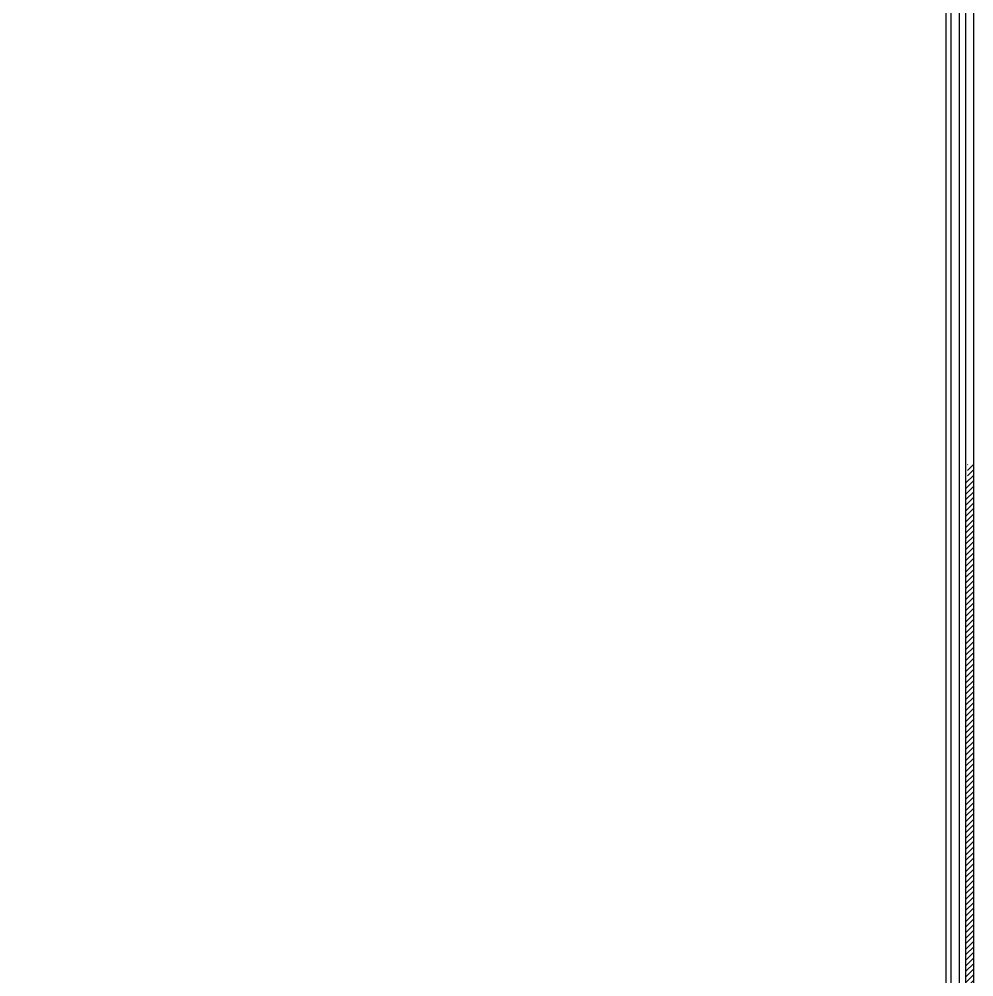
# Model space of a CAD drawing. Header units: millimetres. Extents: x -35961 to -35580, y 154458 to 154764.
# Drawn here: x -35916.02 to -35906.36, y 154641.24 to 154650.93 of the extents above; entities that cross this region are included whole.
import ezdxf

# ---------------------------------------------------------------- set-up
doc = ezdxf.new("R2010")
doc.units = ezdxf.units.MM
doc.header["$MEASUREMENT"] = 0
doc.layers.add('LigacoesParciais', color=10, linetype='Continuous')
doc.layers.add('Projecto', color=252, linetype='Continuous')

msp = doc.modelspace()

# ---------------------------------------------------------------- hatches: boundary and pattern name
at = {"layer": 'Projecto'}
h = msp.add_hatch(dxfattribs=at)
h.set_pattern_fill('ANSI31', color=256, scale=0.0125, style=0)
h.set_pattern_definition([(45, (-45816.99433, 161053.82338), (-0.02806330038, 0.02806330038), [])])
h.paths.add_polyline_path([(-35906.3633, 154646.4261), (-35906.4283, 154646.4261), (-35906.4283, 154646.2761), (-35906.4433, 154646.2761), (-35906.4433, 154639.0761), (-35906.4283, 154639.0761), (-35906.4283, 154638.7761), (-35906.4433, 154638.7761), (-35906.4433, 154634.1261), (-35906.4283, 154634.1261), (-35906.4283, 154633.8261), (-35906.4433, 154633.8261), (-35906.4433, 154631.5761), (-35906.4283, 154631.5761), (-35906.4283, 154631.2761), (-35906.4433, 154631.2761), (-35906.4433, 154629.3919), (-35906.4433, 154629.2819), (-35906.4433, 154629.2661), (-35906.3633, 154629.2661)])

# ---------------------------------------------------------------- linework, layer by layer
at = {"layer": 'LigacoesParciais', "color": 1, "linetype": 'Continuous', "ltscale": 0.03}
for p, q in [((-35906.5067, 154639.122), (-35906.5067, 154666.4899)), ((-35906.5914, 154639.1707), (-35906.5914, 154666.39))]:
    msp.add_line(p, q, dxfattribs=at)
at = {"layer": 'Projecto'}
msp.add_line((-35906.3633, 154629.2661, 0), (-35906.3633, 154666.6061, 0), dxfattribs=at)
at = {"layer": 'Projecto', "elevation": 0}
for points in [[(-35938.2911, 154629.3369), (-35906.4433, 154629.3369), (-35906.4433, 154666.5261), (-35908.8561, 154666.5261)], [(-35906.6433, 154629.5461), (-35906.6433, 154666.3153), (-35943.7011, 154666.3153), (-35943.7011, 154638.9261), (-35936.7711, 154638.9261)]]:
    msp.add_lwpolyline(points, dxfattribs=at)

doc.saveas('drawing.dxf')
